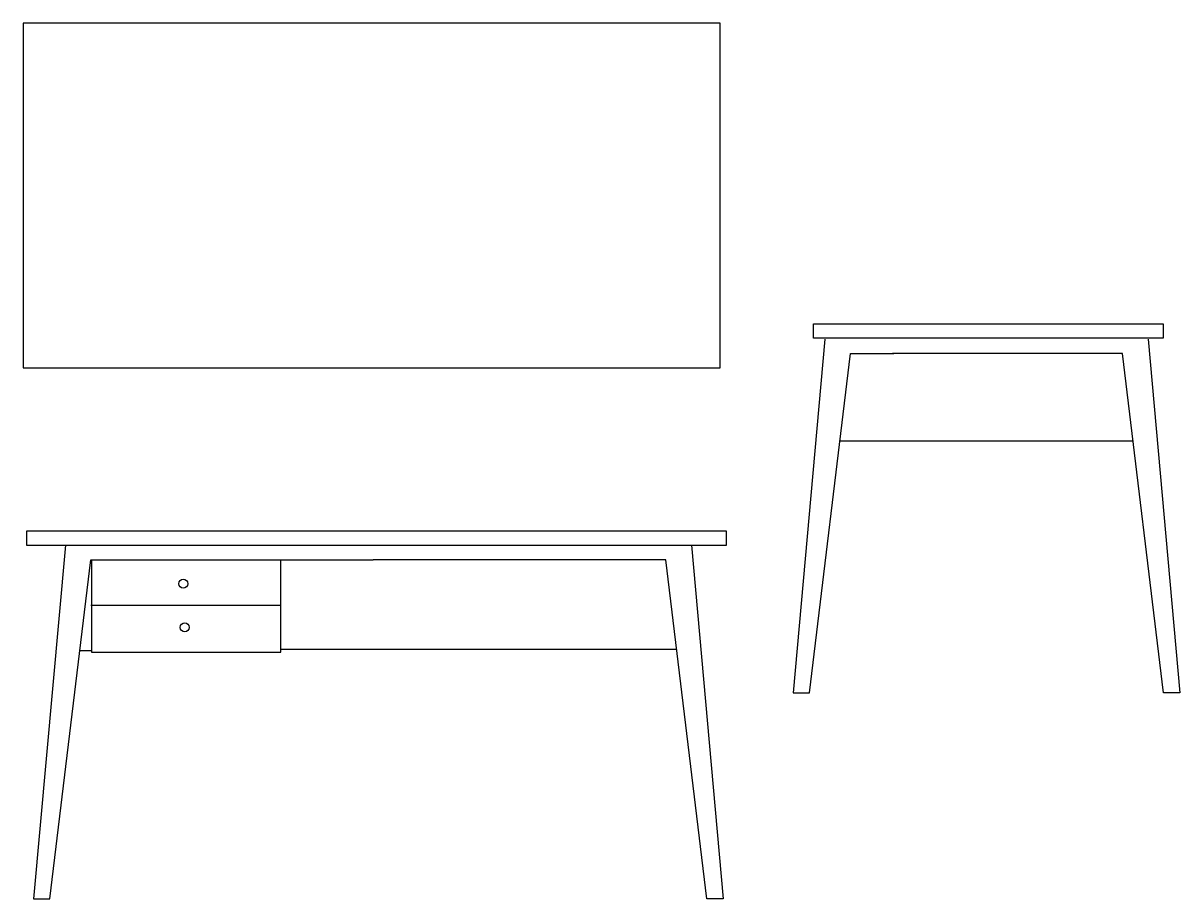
# Model space of a CAD drawing. Header units: centimetres. Extents: x 0 to 2.32, y -1.07 to 0.69.
import ezdxf

# ---------------------------------------------------------------- set-up
doc = ezdxf.new("R2010")
doc.units = ezdxf.units.CM
doc.header["$LTSCALE"] = 5
doc.header["$MEASUREMENT"] = 0
doc.layers.get('0').update_dxf_attribs({"color": 30})

msp = doc.modelspace()

# ---------------------------------------------------------------- linework, layer by layer
for p, q in [((1.6419, -0.1462), (2.2305, -0.1462)), ((0.1372, -0.3864), (0.1372, -0.5709)), ((0.5177, -0.5709), (0.5177, -0.3864)), ((0.1357, -0.4766), (0.5159, -0.4766)), ((0.1372, -0.5683), (0.1142, -0.5683)), ((0.1372, -0.5709), (0.5177, -0.5709)), ((0.5174, -0.5653), (1.3126, -0.5653))]:
    msp.add_line(p, q)
for points in [[(0, 0), (1.4, 0), (1.4, 0.6927), (0, 0.6927)], [(1.5875, 0.0887), (2.29, 0.0887), (2.29, 0.0597), (1.5875, 0.0597)], [(0.0073, -0.3275), (1.4123, -0.3275), (1.4123, -0.3565), (0.0073, -0.3565)]]:
    msp.add_lwpolyline(points, close=True)
for points in [[(1.6107, 0.058), (1.5468, -0.6525), (1.5797, -0.6525), (1.6619, 0.0287), (1.7492, 0.0287)], [(2.2597, 0.0579), (2.3237, -0.6525), (2.2908, -0.6525), (2.2085, 0.0287), (1.7465, 0.0287)], [(0.085, -0.3563), (0.021, -1.0667), (0.0539, -1.0667), (0.1361, -0.3855), (0.7031, -0.3855)], [(1.3425, -0.3563), (1.4065, -1.0668), (1.3736, -1.0668), (1.2913, -0.3856), (0.703, -0.3856)]]:
    msp.add_lwpolyline(points)
for centre in [(0.3216, -0.4335), (0.3247, -0.5214)]:
    msp.add_circle(centre, 0.00913)

doc.saveas('drawing.dxf')
